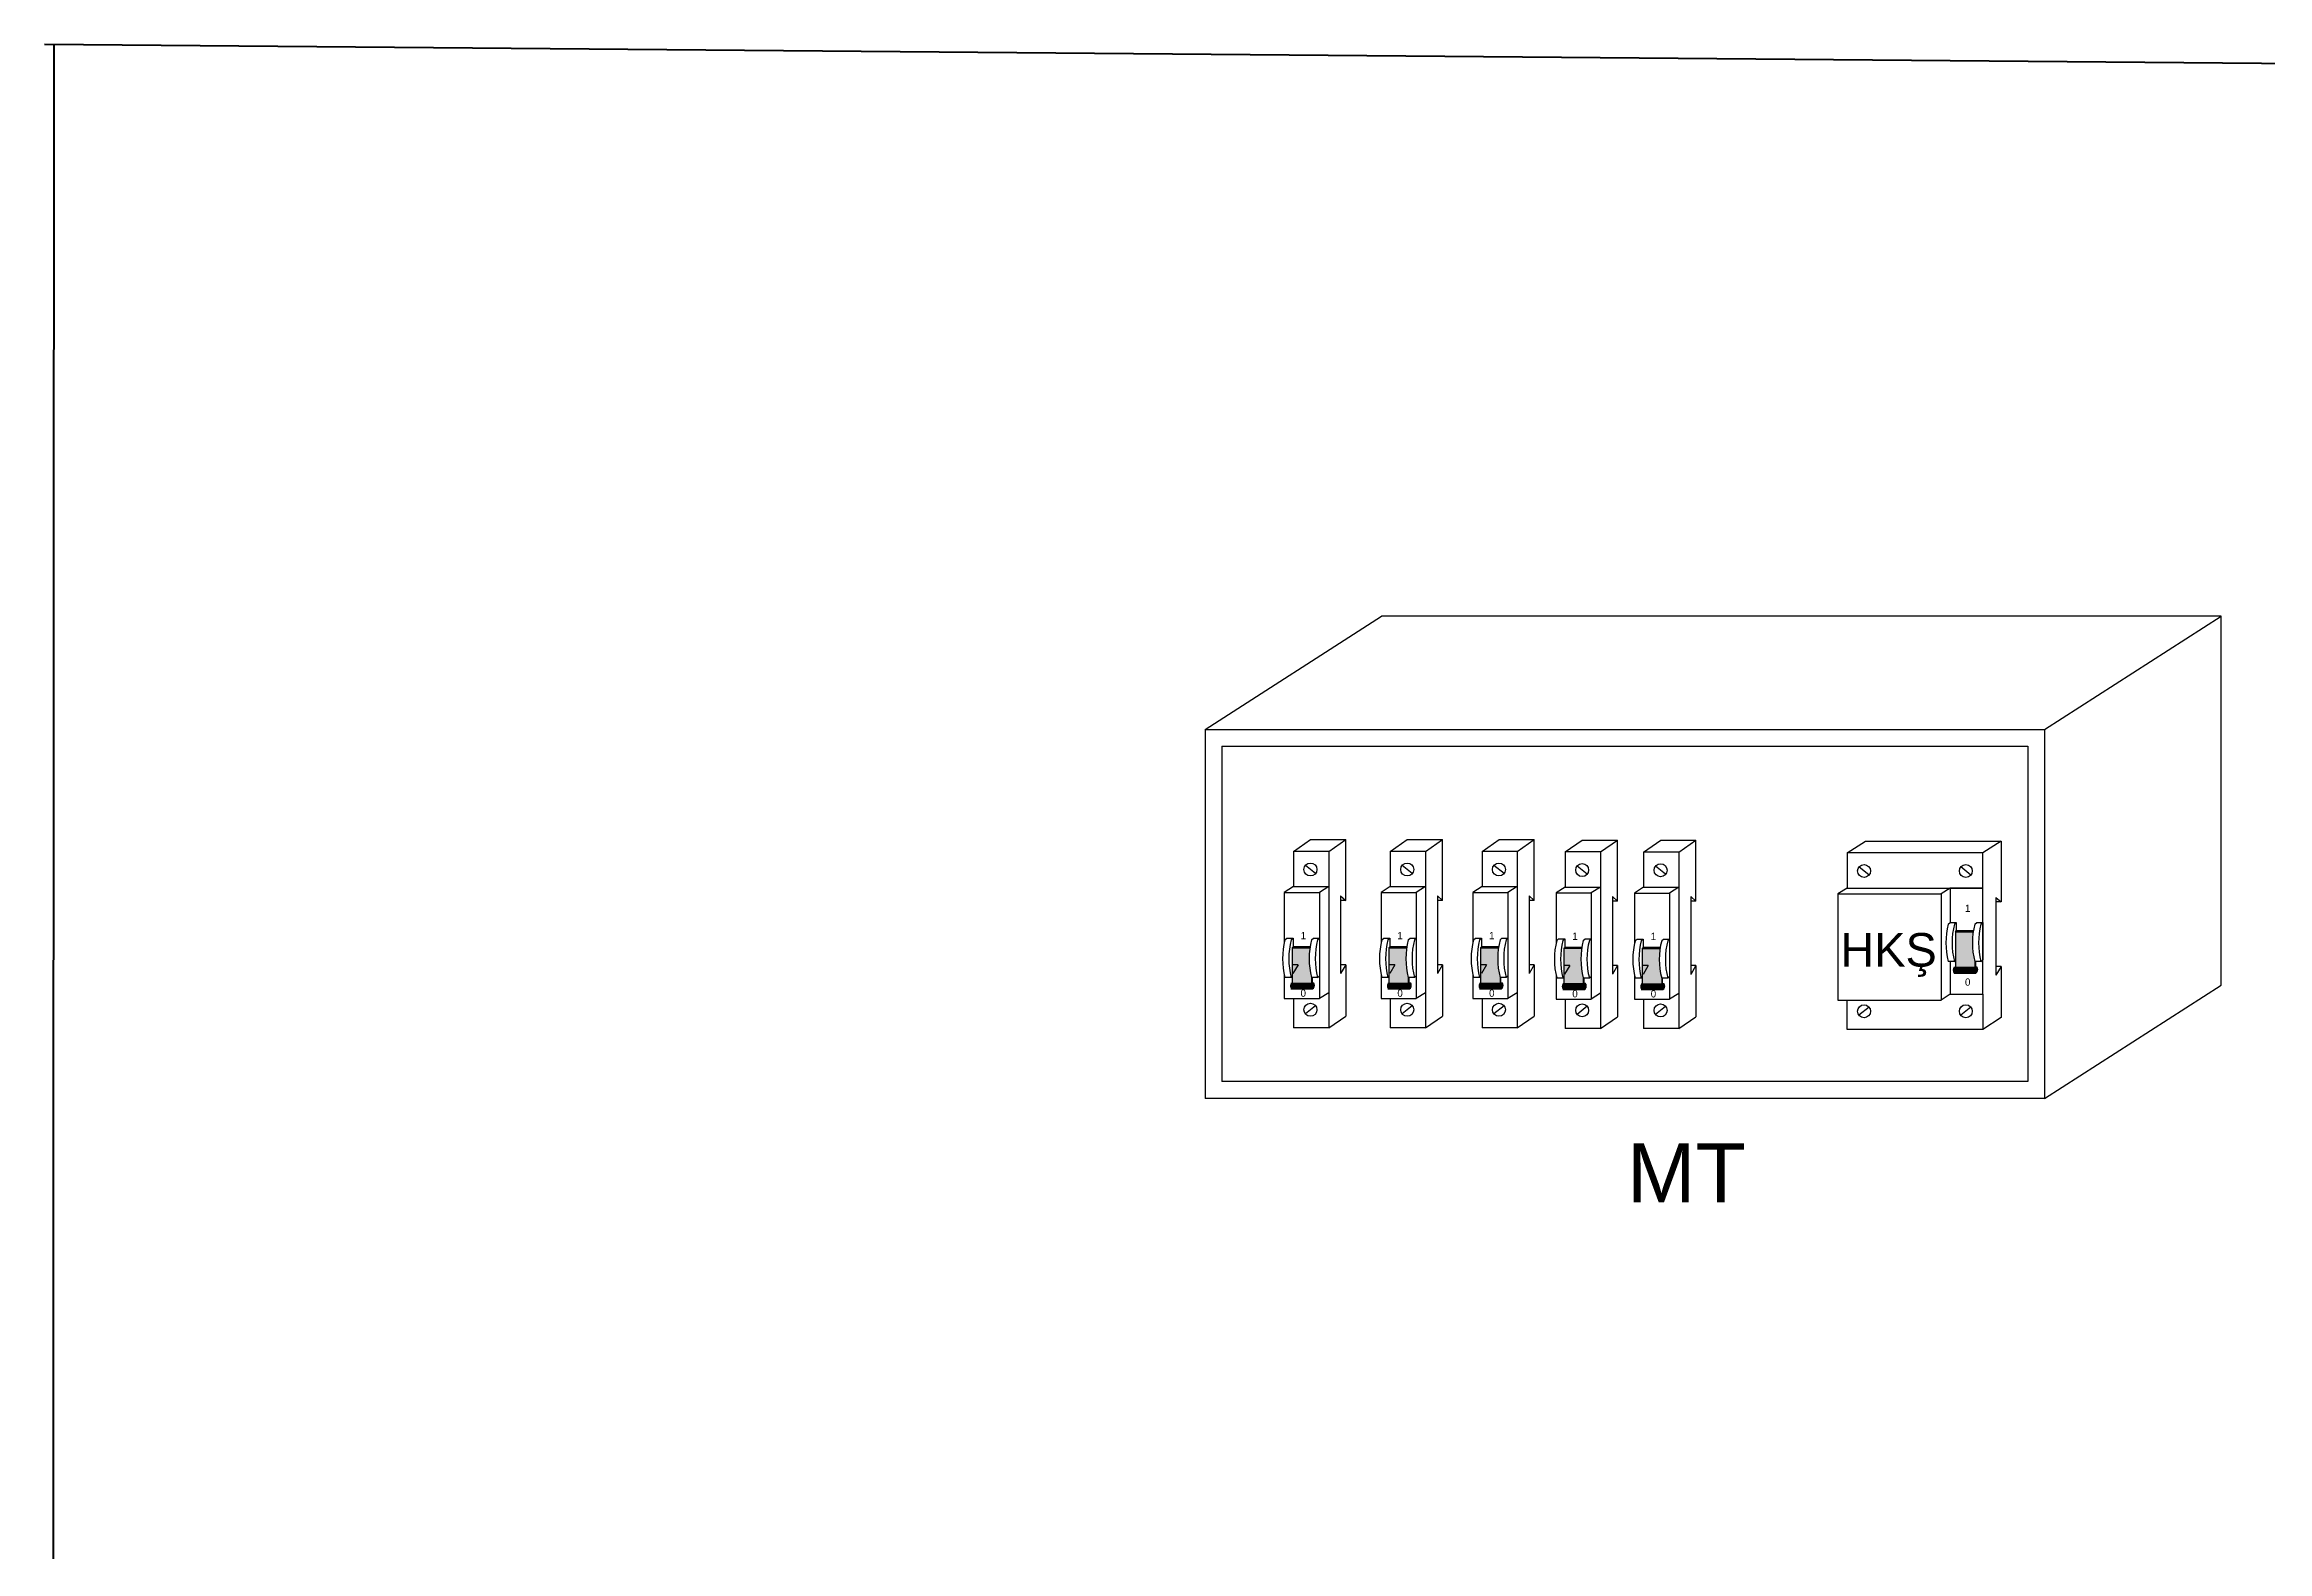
# Model space of a CAD drawing. Header units: millimetres. Extents: x -1335 to 33749, y 2338 to 5277.
# Drawn here: x 24575 to 25425, y 4620 to 5196 of the extents above; entities that cross this region are included whole.
import ezdxf

# ---------------------------------------------------------------- set-up
doc = ezdxf.new("R2010")
doc.units = ezdxf.units.MM
doc.layers.add('DUVAR', color=7, linetype='Continuous', lineweight=53)
doc.styles.get("Standard").update_dxf_attribs({"font": 'arial.ttf'})
doc.styles.add('WMF-Arial Tur0', font='arial.ttf')

# ---------------------------------------------------------------- blocks, each defined once
blk = doc.blocks.new('A$C0F385ED6')
for points in [[(3, 8.94), (1.12, 8.94), (1.01, 8.85), (2.98, 8.85, -0.002755)], [(3.16, 4.95), (3.16, 5.57, -0.099472), (2.98, 8.85), (1.01, 8.85), (1.01, 4.95)], [(3.28, 4.3, -0.32497), (3.28, 4.95), (0.89, 4.95, 0.32497), (0.89, 4.3)], [(3.26, 5.57), (3.16, 5.57), (3.16, 4.95), (3.26, 4.99)], [(3.39, 4.99), (3.26, 4.99), (3.16, 4.95), (3.28, 4.95)], [(3.28, 4.3), (3.39, 4.39, 0.353206), (3.39, 4.99), (3.28, 4.95, 0.32497)]]:
    blk.add_hatch(color=256).paths.add_polyline_path(points)
for p, q in [((1.17, 19.49), (3.05, 20.79)), ((3.05, 20.79), (6.94, 20.79)), ((5.06, 19.49), (6.94, 20.79)), ((6.94, 14.07), (6.94, 20.79)), ((5.06, 19.49), (1.17, 19.49)), ((1.17, 19.49), (1.17, 15.61)), ((3.6, 17.05), (2.48, 17.94)), ((5.06, 19.49), (5.06, 7.5)), ((1.17, 15.61), (0.15, 14.96)), ((0.15, 14.96), (0.15, 9.36)), ((0.15, 14.96), (4.04, 14.96)), ((1.17, 15.61), (5.06, 15.61)), ((5.06, 15.61), (4.04, 14.96)), ((4.04, 14.96), (4.04, 3.23)), ((6.37, 14.57), (6.94, 14.07)), ((6.37, 14.57), (6.37, 5.99)), ((6.94, 14.07), (6.37, 14.07)), ((0.23, 9.71), (0.44, 9.89)), ((0.91, 9.71), (1.12, 9.89)), ((3.16, 9.71), (3.37, 9.89)), ((3.83, 9.71), (4.04, 9.89)), ((1.01, 8.85), (1.12, 8.94)), ((1.01, 8.85), (1.01, 4.95)), ((1.01, 8.85), (2.98, 8.85)), ((0.15, 5.91), (0.15, 3.23)), ((0.89, 4.95), (3.28, 4.95)), ((0.91, 5.57), (1.01, 5.66)), ((1.68, 6.95), (1.1, 5.99)), ((1.68, 6.95), (1.1, 6.95)), ((3.16, 5.57), (3.16, 4.95)), ((3.16, 4.95), (3.26, 4.99)), ((3.26, 4.99), (3.26, 5.57)), ((3.26, 4.99), (3.39, 4.99)), ((3.28, 4.95), (3.39, 4.99)), ((3.83, 5.57), (4.04, 5.75)), ((6.94, 6.95), (6.37, 5.99)), ((6.94, 6.95), (6.37, 6.95)), ((6.94, 6.95), (6.94, 1.3)), ((0.15, 3.23), (4.04, 3.23)), ((0.89, 4.3), (3.28, 4.3)), ((1.17, 3.23), (1.17, 0)), ((3.28, 4.3), (3.39, 4.39)), ((5.06, 3.88), (4.04, 3.23)), ((3.6, 2.45), (2.48, 1.55)), ((5.06, 0), (6.94, 1.3))]:
    blk.add_line(p, q)
for points in [[(5.06, 19.49), (1.17, 19.49)], [(1.17, 15.61), (5.06, 15.61)], [(0.44, 9.89), (1.12, 9.89), (1.12, 8.94)], [(3.37, 9.89), (3.37, 9.89), (4.04, 9.89), (4.04, 5.75)], [(3, 8.94), (1.12, 8.94)], [(5.06, 7.5), (5.06, 0), (5.06, 0), (1.17, 0)], [(0.91, 5.57), (0.91, 5.57), (0.23, 5.57)], [(1.12, 4.95), (3.16, 4.95)], [(3.83, 5.57), (3.83, 5.57), (3.16, 5.57)]]:
    blk.add_lwpolyline(points)
for centre in [(3.04, 17.49), (3.04, 2)]:
    blk.add_circle(centre, 0.715)
for centre, radius, start, end in [((8.3, 7.64), 8.33, 165.6289, 194.3711), ((8.98, 7.64), 8.33, 165.6289, 194.3711), ((11.23, 7.64), 8.33, 165.6289, 194.3711), ((11.9, 7.64), 8.33, 165.6289, 194.3711), ((3.73, 4.63), 0.555, 143.9947, 216.0053), ((3.01, 4.69), 0.48, 321.093, 38.907)]:
    blk.add_arc(centre, radius, start, end)
at = {"char_height": 0.8061, "width": 0.7107, "attachment_point": 1}
for s, insert in [('{\\fComic Sans MS|b0|i0|c0|p66;1}', (1.95, 10.59)), ('{\\fComic Sans MS|b0|i0|c0|p66;0}', (1.95, 4.24))]:
    blk.add_mtext(s, dxfattribs=dict(at, insert=insert))

msp = doc.modelspace()

# ---------------------------------------------------------------- hatches: boundary and pattern name
for points in [[(25312.85, 4857.04), (25306.34, 4857.04), (25305.97, 4856.73), (25312.8, 4856.73, -0.002755)], [(25313.4, 4843.22), (25313.4, 4845.37, -0.099472), (25312.8, 4856.73), (25305.97, 4856.73), (25305.97, 4843.22)], [(25313.83, 4840.96, -0.32497), (25313.83, 4843.22), (25305.54, 4843.22, 0.32497), (25305.54, 4840.96)], [(25313.77, 4845.37), (25313.4, 4845.37), (25313.4, 4843.22), (25313.77, 4843.37)], [(25314.2, 4843.37), (25313.77, 4843.37), (25313.4, 4843.22), (25313.83, 4843.22)], [(25313.83, 4840.96), (25314.2, 4841.27, 0.353206), (25314.2, 4843.37), (25313.83, 4843.22, 0.32497)]]:
    msp.add_hatch(color=256).paths.add_polyline_path(points)

# ---------------------------------------------------------------- linework, layer by layer
for p, q in [((25018.8, 4934.14, -0.94), (25086.39, 4977.53, -0.94)), ((25407.72, 4977.53, -0.94), (25086.39, 4977.53, -0.94)), ((25340.13, 4934.14, -0.94), (25407.72, 4977.53, -0.94)), ((25407.72, 4836.37, -0.94), (25407.72, 4977.53, -0.94)), ((25018.8, 4934.14, -0.94), (25340.13, 4934.14, -0.94)), ((25018.8, 4934.14, -0.94), (25018.8, 4792.99, -0.94)), ((25025.22, 4927.73, -0.94), (25333.71, 4927.73, -0.94)), ((25025.22, 4927.73, -0.94), (25025.22, 4799.41, -0.94)), ((25333.71, 4927.73, -0.94), (25333.71, 4799.41, -0.94)), ((25340.13, 4934.14, -0.94), (25340.13, 4792.99, -0.94)), ((25264.54, 4886.94), (25271.58, 4891.45)), ((25271.58, 4891.45), (25323.51, 4891.45)), ((25323.51, 4891.45), (25316.48, 4886.94)), ((25323.51, 4891.45), (25323.51, 4868.16)), ((25272.97, 4878.46), (25269.09, 4881.56)), ((25311.92, 4878.46), (25308.05, 4881.56)), ((25264.54, 4873.48), (25261.02, 4871.23)), ((25261.02, 4871.23), (25261.02, 4830.59)), ((25261.02, 4871.23), (25300.48, 4871.23)), ((25304, 4873.48), (25300.48, 4871.23)), ((25300.48, 4871.23), (25300.48, 4830.59)), ((25321.52, 4869.87), (25323.51, 4868.16)), ((25323.51, 4868.16), (25321.52, 4868.16)), ((25303.26, 4859.7), (25304, 4860.33)), ((25305.61, 4859.7), (25306.34, 4860.33)), ((25313.4, 4859.7), (25314.13, 4860.33)), ((25315.74, 4859.7), (25316.48, 4860.33)), ((25305.97, 4856.73), (25306.34, 4857.04)), ((25305.97, 4856.73), (25305.97, 4843.22)), ((25305.97, 4856.73), (25312.8, 4856.73)), ((25305.54, 4843.22), (25313.83, 4843.22)), ((25305.61, 4845.37), (25305.97, 4845.68)), ((25313.4, 4845.37), (25313.4, 4843.22)), ((25313.4, 4843.22), (25313.77, 4843.37)), ((25313.77, 4843.37), (25313.77, 4845.37)), ((25313.77, 4843.37), (25314.2, 4843.37)), ((25313.83, 4843.22), (25314.2, 4843.37)), ((25315.74, 4845.37), (25316.48, 4845.99)), ((25323.51, 4843.47), (25321.52, 4840.13)), ((25323.51, 4843.47), (25321.52, 4843.47)), ((25323.51, 4843.47), (25323.51, 4823.89)), ((25305.54, 4840.96), (25313.83, 4840.96)), ((25313.83, 4840.96), (25314.2, 4841.27)), ((25340.13, 4792.99, -0.94), (25407.72, 4836.37, -0.94)), ((25261.02, 4830.59), (25300.48, 4830.59)), ((25272.97, 4827.86), (25269.09, 4824.77)), ((25304, 4832.84), (25300.48, 4830.59)), ((25311.92, 4827.86), (25308.05, 4824.77)), ((25323.51, 4823.89), (25316.48, 4819.38)), ((25333.71, 4799.41, -0.94), (25025.22, 4799.41, -0.94)), ((25340.13, 4792.99, -0.94), (25018.8, 4792.99, -0.94))]:
    msp.add_line(p, q)
msp.add_lwpolyline([(25264.54, 4873.48), (25316.48, 4873.48), (25316.48, 4886.94), (25264.54, 4886.94)], close=True)
for points in [[(25264.54, 4873.48), (25304, 4873.48), (25304, 4860.33)], [(25304, 4845.37), (25304, 4832.84), (25316.48, 4832.84), (25316.48, 4873.48), (25304, 4873.48), (25304, 4860.33)], [(25321.52, 4869.87), (25321.52, 4840.13)], [(25304, 4860.33), (25306.34, 4860.33), (25306.34, 4857.04)], [(25314.13, 4860.33), (25314.13, 4860.33), (25316.48, 4860.33), (25316.48, 4845.99)], [(25312.85, 4857.04), (25306.34, 4857.04)], [(25305.61, 4845.37), (25305.61, 4845.37), (25303.26, 4845.37)], [(25304, 4845.37), (25304, 4832.84)], [(25306.34, 4843.22), (25313.4, 4843.22)], [(25315.74, 4845.37), (25315.74, 4845.37), (25313.4, 4845.37)], [(25304, 4832.84), (25316.48, 4832.84), (25316.48, 4819.38), (25264.54, 4819.38), (25264.54, 4830.59)]]:
    msp.add_lwpolyline(points)
for centre in [(25271.03, 4880.01), (25309.98, 4880.01), (25271.03, 4826.31), (25309.98, 4826.31)]:
    msp.add_circle(centre, 2.48)
for centre, radius, start, end in [((25331.24, 4852.53), 28.87, 165.62888, 194.37112), ((25333.58, 4852.53), 28.87, 165.62888, 194.37112), ((25341.37, 4852.53), 28.87, 165.62888, 194.37112), ((25343.71, 4852.53), 28.87, 165.62888, 194.37112), ((25307.1, 4842.09), 1.92, 143.99473, 216.00527), ((25315.39, 4842.09), 1.92, 143.99473, 216.00527), ((25312.9, 4842.32), 1.67, 321.09296, 38.90704)]:
    msp.add_arc(centre, radius, start, end)
at = {"layer": 'DUVAR'}
msp.add_lwpolyline([(24578.13, 5196.38), (24576.63, 2393.36), (27017.97, 2372.38), (27015.94, 5175.4), (24574.6, 5196.38)], dxfattribs=at)

# ---------------------------------------------------------------- block references
at = {"xscale": 3.465963523353605, "yscale": 3.465963523353605, "zscale": 3.465963523353605}
for p in [(25048.6, 4819.96, -0.94), (25085.65, 4819.96, -0.94), (25120.75, 4819.96, -0.94), (25152.61, 4819.74, -0.94), (25182.62, 4819.69, -0.94)]:
    msp.add_blockref('A$C0F385ED6', p, dxfattribs=at)

# ---------------------------------------------------------------- texts
at = {"color": 7, "lineweight": 0, "style": 'WMF-Arial Tur0'}
msp.add_text('HKŞ', height=12.837, dxfattribs=at).set_placement((25261.99, 4843.42, -0.75))
msp.add_text('MT', height=22.593).set_placement((25180.26, 4753.22, -0.94))
at = {"char_height": 2.7938, "width": 2.4632, "attachment_point": 1}
for s, insert in [('{\\fComic Sans MS|b0|i0|c0|p66;1}', (25309.66, 4867.13)), ('{\\fComic Sans MS|b0|i0|c0|p66;0}', (25309.66, 4838.89))]:
    msp.add_mtext(s, dxfattribs=dict(at, insert=insert))

doc.saveas('drawing.dxf')
